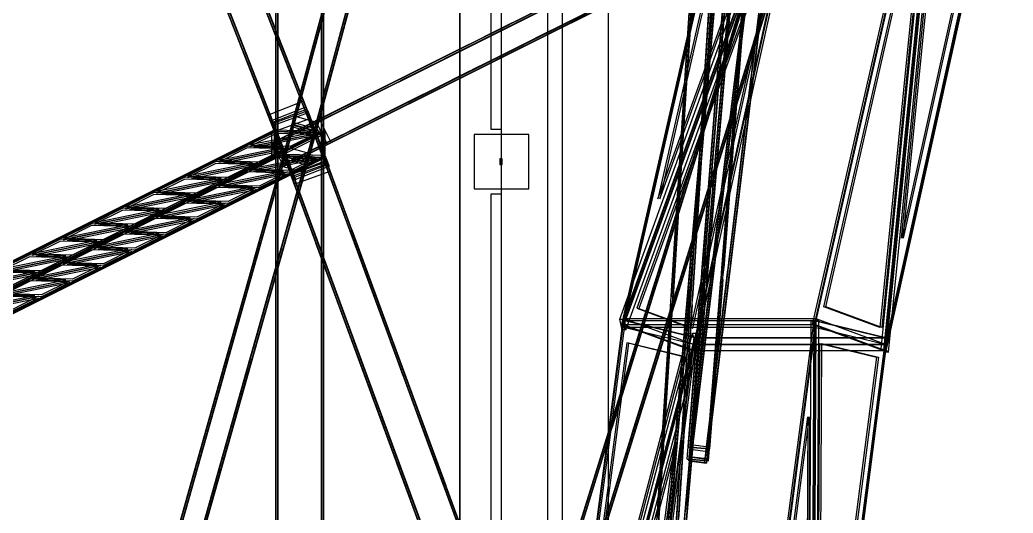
# Model space of a CAD drawing. Header units: millimetres. Extents: x -52000 to 48850, y -48850 to 51750.
# Drawn here: x 19948 to 28305, y 8040 to 12194 of the extents above; entities that cross this region are included whole.
import ezdxf

# ---------------------------------------------------------------- set-up
doc = ezdxf.new("R2010")
doc.units = ezdxf.units.MM
doc.layers.add('D-STR-BASE', color=7, linetype='Continuous', lineweight=25)
doc.layers.add('D-STR-STRC', color=7, linetype='Continuous', lineweight=25)

msp = doc.modelspace()

# ---------------------------------------------------------------- linework, layer by layer
at = {"layer": 'D-STR-BASE'}
for points in [[(-24900, -22900), (24900, -22900), (24900, 22900), (-24900, 22900)], [(24390, -22450), (24390, 22450), (24510, 22450), (24510, -22450)], [(24390, -22450), (24390, 22450), (24510, 22450), (24510, -22450)], [(24000, -22000), (24000, 22000), (23650, 22000), (23650, -22000)], [(24000, -22000), (24000, 22000), (23650, 22000), (23650, -22000)], [(24000, -22000), (24000, 22000), (23650, 22000), (23650, -22000)], [(24000, -22000), (24000, 22000), (23650, 22000), (23650, -22000)], [(24000, -22000), (24000, 22000), (23650, 22000), (23650, -22000)], [(24000, -22000), (24000, 22000), (23650, 22000), (23650, -22000)], [(24000, -22000), (24000, 22000), (23650, 22000), (23650, -22000)], [(24000, -22000), (24000, 22000), (23650, 22000), (23650, -22000)], [(-23650, -21650), (23650, -21650), (23650, 21650), (-23650, 21650)], [(-23650, -21650), (23650, -21650), (23650, 21650), (-23650, 21650)], [(-23650, -21650), (23650, -21650), (23650, 21650), (-23650, 21650)], [(-23650, -21650), (23650, -21650), (23650, 21650), (-23650, 21650)], [(24000, 11275), (24000, 16225), (23910, 16225), (23910, 11275)], [(24000, 11275), (24000, 16225), (23910, 16225), (23910, 11275)], [(23770, 10770), (24230, 10770), (24230, 11230), (23770, 11230)], [(24006, 10975), (24006, 11025), (23986, 11025), (23986, 10975)], [(24000, 5775), (24000, 10725), (23910, 10725), (23910, 5775)], [(24000, 5775), (24000, 10725), (23910, 10725), (23910, 5775)]]:
    msp.add_lwpolyline(points, close=True, dxfattribs=at)
at = {"layer": 'D-STR-STRC'}
for points in [[(27937.4, 28036.6), (27933, 28000.7), (25576.1, 8479.9), (25580.4, 8515.8)], [(27953.2, 28034.7), (27948.9, 27998.8), (25591.9, 8478), (25596.3, 8513.9)], [(28070.4, 28020.5), (28066.1, 27984.6), (25709.1, 8463.9), (25713.4, 8499.8)], [(28086.3, 28018.6), (28081.9, 27982.7), (25725, 8461.9), (25729.3, 8497.9)], [(27041.5, 27131.1), (27039.9, 27112.5), (25085.2, 4241.5), (25086.8, 4260.1)], [(27057.4, 27129.7), (27055.8, 27111.1), (25101.1, 4240.2), (25102.7, 4258.8)], [(27175, 27119.7), (27173.4, 27101.1), (25218.7, 4230.1), (25220.3, 4248.7)], [(27190.9, 27118.3), (27189.3, 27099.7), (25234.7, 4228.7), (25236.3, 4247.4)], [(25578.9, 8494.7), (25578.9, 8494.7), (27041.6, 27121.2), (27041.6, 27121.2)], [(25726.5, 8483.1), (25726.5, 8483.1), (27189.2, 27109.6), (27189.2, 27109.6)], [(25086.9, 4249.1), (25086.9, 4249.1), (26505, 26583.5), (26505, 26583.5)], [(26333.2, 26556.2), (26264, 26298.3), (22166.5, 11049.6), (22235.8, 11307.4)], [(26348.7, 26552), (26279.4, 26294.2), (22182, 11045.5), (22251.2, 11303.3)], [(26520.6, 26505.8), (26451.3, 26248), (22353.9, 10999.3), (22423.1, 11257.1)], [(26536, 26501.7), (26466.8, 26243.8), (22369.3, 10995.1), (22438.6, 11252.9)], [(25234.6, 4239.8), (25234.6, 4239.8), (26652.7, 26574.2), (26652.7, 26574.2)], [(22118.6, -22302.6), (22118.6, -22302.6), (22118.6, 22302.6), (22118.6, 22302.6)], [(22486.6, -22302.6), (22486.6, -22302.6), (22486.6, 22302.6), (22486.6, 22302.6)], [(22534, 10955.4), (22339.3, 11452.3), (19199.9, 19464.1), (19394.6, 18967.2)], [(22548.9, 10961.2), (22354.2, 11458.1), (19214.7, 19470), (19409.5, 18973.1)], [(22250.9, 10844.5), (22056.2, 11341.4), (18916.8, 19353.2), (19111.5, 18856.3)], [(22265.8, 10850.3), (22071.1, 11347.2), (18931.7, 19359), (19126.4, 18862.1)], [(22102.6, 11178.8), (22102.6, 11178.8), (22102.6, 14840.9), (22102.6, 14840.9)], [(22118.6, 11178.8), (22118.6, 11178.8), (22118.6, 14840.9), (22118.6, 14840.9)], [(22486.6, 11178.8), (22486.6, 11178.8), (22486.6, 14840.9), (22486.6, 14840.9)], [(22502.6, 11178.8), (22502.6, 11178.8), (22502.6, 14840.9), (22502.6, 14840.9)], [(25012.7, 9628.9), (26684.8, 14249.9), (26113.9, 14470.8)], [(25028, 9628.4), (26700.1, 14249.3), (26129.2, 14470.2)], [(27218, 9408.6), (26617.3, 9629.5), (27718.6, 14471.4)], [(27233.3, 9408), (26632.7, 9628.9), (27733.9, 14470.8)], [(27218, 9408.6), (27718.6, 14471.3), (28289.5, 14250.5)], [(27233.3, 9408), (27733.9, 14470.8), (28304.8, 14249.9)], [(25012.7, 9628.9), (25613.3, 9408), (26684.8, 14249.9)], [(25028, 9628.3), (25628.7, 9407.4), (26700.2, 14249.2)], [(25316.2, 10686.4), (26557.3, 14116), (26133.5, 14279.9)], [(25331.5, 10685.9), (26572.6, 14115.4), (26148.8, 14279.4)], [(27365.3, 10355.3), (27752.8, 14274.7), (28194.8, 14103.7)], [(27380.6, 10354.8), (27768.1, 14274.1), (28210.1, 14103.1)], [(25895.9, 13727.1), (25740.5, 11908.7), (25739.5, 11897)], [(25898.5, 13757.8), (25897.5, 13746.2), (25742.1, 11927.8)], [(25911.8, 13725.7), (25756.4, 11907.3), (25755.4, 11895.7)], [(25914.5, 13756.5), (25913.5, 13744.9), (25758.1, 11926.5)], [(26029.4, 13715.7), (25874, 11897.2), (25873, 11885.6)], [(26032, 13746.4), (26031, 13734.8), (25875.6, 11916.4)], [(26045.3, 13714.3), (25889.9, 11895.9), (25888.9, 11884.3)], [(26048, 13745.1), (26047, 13733.4), (25891.6, 11915)], [(27184.7, 9604.1), (26712.9, 9777.6), (27577.8, 13580.4)], [(27200, 9603.5), (26728.2, 9777), (27593.2, 13579.8)], [(25545.4, 11722.4), (25545.4, 11722.4), (25657.4, 13486.8)], [(25548, 11764.3), (25660.1, 13528.7), (25660.1, 13528.7)], [(25561.3, 11721.4), (25561.3, 11721.4), (25673.4, 13485.8)], [(25564, 11763.3), (25676, 13527.7), (25676, 13527.7)], [(25709, 11712), (25709, 11712), (25821.1, 13476.4)], [(25711.7, 11753.9), (25823.7, 13518.3), (25823.7, 13518.3)], [(25725, 11711), (25725, 11711), (25837, 13475.4)], [(25727.7, 11752.9), (25839.7, 13517.3), (25839.7, 13517.3)], [(26536.4, 13391.2), (26165.2, 13205.6), (22067.8, 11156.9), (22439, 11342.5)], [(26543.5, 13376.9), (26172.4, 13191.3), (22074.9, 11142.6), (22446.1, 11328.2)], [(26342.4, 13368.5), (26257.1, 13093.7), (22159.6, -106.3), (22244.9, 168.5)], [(26357.7, 13363.8), (26272.3, 13089), (22174.9, -111), (22260.2, 163.8)], [(26527.7, 13311), (26442.3, 13036.2), (22344.9, -163.8), (22430.2, 111)], [(26542.9, 13306.3), (26457.6, 13031.5), (22360.2, -168.5), (22445.5, 106.3)], [(26161.9, 13331.6), (25975.9, 11791.6), (25973.2, 11769.2)], [(26165.3, 13360.2), (26162.6, 13337.8), (25976.7, 11797.8)], [(26177.7, 13329.7), (25991.8, 11789.7), (25989.1, 11767.3)], [(26181.2, 13358.3), (26178.5, 13335.9), (25992.5, 11795.9)], [(26294.9, 13315.6), (26109, 11775.5), (26106.2, 11753.2)], [(26298.3, 13344.1), (26295.6, 13321.7), (26109.7, 11781.7)], [(26310.8, 13313.6), (26124.8, 11773.6), (26122.1, 11751.2)], [(26314.2, 13342.2), (26311.5, 13319.8), (26125.6, 11779.8)], [(26627.6, 13208.7), (26256.5, 13023.1), (22159, 10974.4), (22530.2, 11160)], [(25139.8, 9765.5), (25594.3, 9598.4), (26405.1, 13262.1)], [(25155.2, 9764.9), (25609.7, 9597.7), (26420.4, 13261.5)], [(26302.9, 13241.5), (25998.7, 12261.5), (25938.8, 12068.5)], [(26303.5, 13243.4), (26243.6, 13050.3), (25939.4, 12070.3)], [(26318.2, 13236.7), (26014, 12256.8), (25954.1, 12063.7)], [(26318.8, 13238.6), (26258.9, 13045.6), (25954.7, 12065.6)], [(26634.8, 13194.4), (26263.6, 13008.8), (22166.2, 10960.1), (22537.3, 11145.7)], [(25812.2, 11669.6), (25926.5, 13125.1), (25926.5, 13125.1)], [(25828.1, 11668.4), (25942.4, 13123.9), (25942.4, 13123.9)], [(26488.2, 13184), (26184, 12204), (26124.1, 12011)], [(26488.8, 13185.8), (26428.9, 12992.8), (26124.7, 12012.8)], [(26503.5, 13179.2), (26199.3, 12199.2), (26139.4, 12006.2)], [(26504.1, 13181.1), (26444.2, 12988.1), (26140, 12008.1)], [(25808.9, 11627.8), (25808.9, 11627.8), (25923.2, 13083.3)], [(25824.9, 11626.5), (25824.9, 11626.5), (25939.2, 13082)], [(25972.4, 11614.9), (25972.4, 11614.9), (26086.7, 13070.4)], [(25975.7, 11656.8), (26090, 13112.3), (26090, 13112.3)], [(25988.4, 11613.7), (25988.4, 11613.7), (26102.6, 13069.2)], [(25991.6, 11655.5), (26105.9, 13111.1), (26105.9, 13111.1)], [(22241, 11703.2), (22084.3, 12103), (21842.8, 12719.3)], [(22245.6, 11691.3), (22004.1, 12307.6), (21847.4, 12707.4)], [(22255.9, 11709), (22099.2, 12108.8), (21857.7, 12725.1)], [(22260.5, 11697.2), (22019, 12313.4), (21862.3, 12713.3)], [(21957.9, 11592.2), (21801.2, 11992.1), (21559.8, 12608.3)], [(21962.6, 11580.4), (21721.1, 12196.7), (21564.4, 12596.5)], [(21972.8, 11598.1), (21816.1, 11997.9), (21574.7, 12614.2)], [(21977.5, 11586.3), (21736, 12202.5), (21579.3, 12602.4)], [(22556.1, 12499.6), (22249.2, 11357.4), (22200.6, 11176.4)], [(22557.7, 12505.5), (22509.1, 12324.4), (22202.2, 11182.3)], [(22571.6, 12495.4), (22264.7, 11353.3), (22216, 11172.2)], [(22573.2, 12501.3), (22524.5, 12320.2), (22217.6, 11178.1)], [(22745.1, 12455.1), (22696.4, 12274.1), (22389.5, 11131.9)], [(25189.1, 12471.6), (24923.4, 12338.7), (24611.6, 12182.8)], [(22743.5, 12449.2), (22436.6, 11307.1), (22387.9, 11126)], [(22758.9, 12445.1), (22452, 11302.9), (22403.4, 11121.9)], [(22760.5, 12451), (22711.9, 12269.9), (22405, 11127.8)], [(24407.8, 12326.9), (24142.1, 12194), (23830.3, 12038.2)], [(24415, 12312.6), (24149.2, 12179.7), (23837.5, 12023.8)], [(24432.4, 12339.2), (24120.7, 12183.3), (23854.9, 12050.4)], [(24439.5, 12324.9), (24127.8, 12169), (23862.1, 12036.1)], [(24840.5, 12315.1), (24574.8, 12182.3), (24263, 12026.4)], [(24847.6, 12300.8), (24581.9, 12168), (24270.2, 12012.1)], [(24865.1, 12327.4), (24553.3, 12171.6), (24287.6, 12038.7)], [(24872.2, 12313.1), (24560.5, 12157.3), (24294.8, 12024.4)], [(24066.3, 12156.2), (23800.6, 12023.3), (23488.9, 11867.4)], [(24073.5, 12141.8), (23807.8, 12009), (23496, 11853.1)], [(24090.9, 12168.4), (23779.2, 12012.6), (23513.5, 11879.7)], [(24098.1, 12154.1), (23786.4, 11998.3), (23520.6, 11865.4)], [(24499, 12144.4), (24233.3, 12011.6), (23921.6, 11855.7)], [(24506.2, 12130.1), (24240.5, 11997.2), (23928.7, 11841.4)], [(24523.6, 12156.7), (24211.9, 12000.8), (23946.2, 11868)], [(24530.8, 12142.4), (24219, 11986.5), (23953.3, 11853.7)], [(25977.1, 12191.9), (25657.3, 11161.5), (25597.4, 10968.5)], [(25977.7, 12193.8), (25917.8, 12000.8), (25597.9, 10970.3)], [(25992.4, 12187.2), (25672.6, 11156.8), (25612.6, 10963.7)], [(25993, 12189), (25933.1, 11996), (25613.2, 10965.6)], [(26162.4, 12134.4), (25842.6, 11104), (25782.6, 10911)], [(26163, 12136.3), (26103.1, 11943.2), (25783.2, 10912.8)], [(26177.7, 12129.7), (25857.8, 11099.2), (25797.9, 10906.2)], [(26178.3, 12131.5), (26118.4, 11938.5), (25798.5, 10908.1)], [(22488, 11072.8), (22331.3, 11472.6), (22104.4, 12051.6)], [(22492.6, 11060.9), (22265.7, 11639.9), (22109.1, 12039.8)], [(22502.9, 11078.6), (22346.2, 11478.4), (22119.3, 12057.4)], [(22507.5, 11066.8), (22280.6, 11645.8), (22124, 12045.6)], [(23724.9, 11985.4), (23459.2, 11852.6), (23147.4, 11696.7)], [(23732, 11971.1), (23466.3, 11838.3), (23154.6, 11682.4)], [(23749.5, 11997.7), (23437.7, 11841.9), (23172, 11709)], [(23756.6, 11983.4), (23444.9, 11827.5), (23179.2, 11694.7)], [(24157.6, 11973.7), (23891.8, 11840.8), (23580.1, 11685)], [(24164.7, 11959.4), (23899, 11826.5), (23587.3, 11670.7)], [(24182.2, 11986), (23870.4, 11830.1), (23604.7, 11697.3)], [(24189.3, 11971.7), (23877.6, 11815.8), (23611.9, 11682.9)], [(22204.9, 10961.8), (22048.3, 11361.7), (21821.4, 11940.7)], [(22209.6, 10950), (21982.7, 11529), (21826, 11928.9)], [(22219.8, 10967.7), (22063.2, 11367.5), (21836.3, 11946.5)], [(22224.5, 10955.9), (21997.6, 11534.9), (21840.9, 11934.7)], [(23383.4, 11814.7), (23117.7, 11681.8), (22806, 11526)], [(23390.6, 11800.4), (23124.9, 11667.5), (22813.1, 11511.7)], [(23408, 11827), (23096.3, 11671.1), (22830.6, 11538.3)], [(23415.2, 11812.7), (23103.4, 11656.8), (22837.7, 11524)], [(23816.1, 11803), (23550.4, 11670.1), (23238.7, 11514.2)], [(23823.3, 11788.7), (23557.5, 11655.8), (23245.8, 11499.9)], [(23840.7, 11815.3), (23529, 11659.4), (23263.3, 11526.5)], [(23847.9, 11800.9), (23536.1, 11645.1), (23270.4, 11512.2)], [(25733, 11821.1), (25577.6, 10002.7), (25576.6, 9991.1)], [(25735.6, 11851.9), (25734.6, 11840.3), (25579.2, 10021.9)], [(25748.9, 11819.8), (25593.5, 10001.4), (25592.5, 9989.8)], [(25751.6, 11850.6), (25750.6, 11838.9), (25595.2, 10020.5)], [(25866.5, 11809.7), (25711.1, 9991.3), (25710.1, 9979.7)], [(25869.1, 11840.5), (25868.2, 11828.9), (25712.7, 10010.5)], [(25882.5, 11808.4), (25727, 9990), (25726.1, 9978.4)], [(25885.1, 11839.1), (25884.1, 11827.5), (25728.7, 10009.1)], [(25965.4, 11704.9), (25779.5, 10164.9), (25776.8, 10142.5)], [(25968.9, 11733.5), (25966.2, 11711.1), (25780.3, 10171.1)], [(25981.3, 11703), (25795.4, 10163), (25792.7, 10140.6)], [(25984.8, 11731.5), (25982.1, 11709.1), (25796.1, 10169.1)], [(26101.9, 11717.4), (26099.2, 11695), (25913.3, 10155)], [(26117.8, 11715.5), (26115.1, 11693.1), (25929.2, 10153.1)], [(23042, 11644), (22776.3, 11511.1), (22464.5, 11355.2)], [(23049.1, 11629.7), (22783.4, 11496.8), (22471.7, 11340.9)], [(23066.6, 11656.3), (22754.8, 11500.4), (22489.1, 11367.5)], [(23073.7, 11642), (22762, 11486.1), (22496.3, 11353.2)], [(23474.7, 11632.2), (23208.9, 11499.4), (22897.2, 11343.5)], [(23481.8, 11617.9), (23216.1, 11485.1), (22904.4, 11329.2)], [(23499.3, 11644.5), (23187.5, 11488.7), (22921.8, 11355.8)], [(23506.4, 11630.2), (23194.7, 11474.4), (22929, 11341.5)], [(25427.2, 9861.2), (25427.2, 9861.2), (25539.2, 11625.6)], [(25429.8, 9903.1), (25541.9, 11667.5), (25541.9, 11667.5)], [(25443.2, 9860.2), (25443.2, 9860.2), (25555.2, 11624.6)], [(25445.8, 9902.1), (25557.8, 11666.5), (25557.8, 11666.5)], [(25593.5, 9892.7), (25705.5, 11657.1), (25705.5, 11657.1)], [(25609.5, 9891.7), (25721.5, 11656.1), (25721.5, 11656.1)], [(26098.5, 11688.8), (25912.5, 10148.8), (25909.8, 10126.4)], [(26114.4, 11686.9), (25928.4, 10146.9), (25925.7, 10124.5)], [(25590.9, 9850.8), (25590.9, 9850.8), (25702.9, 11615.2)], [(25606.8, 9849.8), (25606.8, 9849.8), (25718.9, 11614.2)], [(25690.3, 10117.4), (25804.6, 11572.9), (25804.6, 11572.9)], [(25706.2, 10116.2), (25820.5, 11571.7), (25820.5, 11571.7)], [(25853.8, 10104.6), (25968.1, 11560.1), (25968.1, 11560.1)], [(25869.7, 10103.3), (25984, 11558.8), (25984, 11558.8)], [(22230.8, 10895.9), (22528.7, 11012.6), (22334, 11509.5), (22036.1, 11392.7)], [(22062.3, 11325.8), (22360.3, 11442.6), (22354.2, 11458.1), (22056.2, 11341.4)], [(22250.9, 10844.5), (22548.9, 10961.2), (22354.2, 11458.1), (22056.2, 11341.4)], [(22700.5, 11473.2), (22434.8, 11340.4), (22144.6, 11195.3)], [(22707.7, 11458.9), (22442, 11326.1), (22151.8, 11181)], [(22725.1, 11485.5), (22434.9, 11340.5), (22169.2, 11207.6)], [(22732.3, 11471.2), (22442.1, 11326.1), (22176.4, 11193.3)], [(23133.2, 11461.5), (22867.5, 11328.6), (22555.8, 11172.8)], [(23157.8, 11473.8), (22846.1, 11317.9), (22580.3, 11185.1)], [(23165, 11459.5), (22853.2, 11303.6), (22587.5, 11170.8)], [(25687, 10075.6), (25687, 10075.6), (25801.3, 11531.1)], [(25703, 10074.3), (25703, 10074.3), (25817.3, 11529.8)], [(25850.5, 10062.7), (25850.5, 10062.7), (25964.8, 11518.2)], [(25866.5, 10061.5), (25866.5, 10061.5), (25980.8, 11517)], [(22076, 11304), (22376.4, 11414.3), (22371.3, 11428.2), (22070.9, 11317.8)], [(22233.8, 10874.4), (22534.2, 10984.7), (22371.3, 11428.2), (22070.9, 11317.8)], [(22458.6, 11327.5), (22255.8, 11382), (22186.6, 11124.2), (22389.4, 11069.7)], [(26616.6, -172.1), (26453.7, 271.4), (22356.3, 11422.7), (22519.2, 10979.2)], [(26631.7, -166.5), (26468.7, 276.9), (22371.3, 11428.2), (22534.2, 10984.7)], [(23140.4, 11447.2), (22874.6, 11314.3), (22562.9, 11158.5)], [(22244, 11330.6), (22159, 11028.8), (19019.6, -122.5), (19104.5, 179.4)], [(22259.4, 11326.3), (22174.4, 11024.5), (19035, -126.8), (19119.9, 175)], [(22537.3, 11145.7), (22439, 11342.5), (22067.8, 11156.9), (22166.2, 10960.1)], [(26331.3, -276.9), (26168.3, 166.5), (22070.9, 11317.8), (22233.8, 10874.4)], [(26346.3, -271.4), (26183.4, 172.1), (22085.9, 11323.3), (22248.9, 10879.9)], [(22257.1, 10811.1), (22557.5, 10921.4), (22394.5, 11364.9), (22094.2, 11254.5)], [(22567.1, 11160.6), (22468.7, 11357.3), (22097.5, 11171.7), (22195.9, 10975)], [(22446.1, 11273.7), (22244, 11330.6), (22159, 11028.8), (22361.1, 10971.9)], [(22438.6, 11252.9), (22235.8, 11307.4), (22166.5, 11049.6), (22369.3, 10995.1)], [(22438.6, 11252.9), (22235.8, 11307.4), (22232.5, 11295.2), (22435.3, 11240.7)], [(22791.8, 11290.8), (22526, 11157.9), (22235.9, 11012.8)], [(22446.1, 11273.7), (22244, 11330.6), (22239.9, 11316.3), (22442.1, 11259.4)], [(22816.3, 11303.1), (22526.2, 11158), (22260.4, 11025.1)], [(22823.5, 11288.8), (22533.3, 11143.7), (22267.6, 11010.8)], [(22832.6, 10126.3), (22701.5, 10483.1), (22400.2, 11303.1)], [(22833.6, 10123.6), (22532.3, 10943.6), (22401.2, 11300.5)], [(22847.6, 10131.8), (22716.5, 10488.6), (22415.2, 11308.7)], [(22848.6, 10129.1), (22547.3, 10949.1), (22416.2, 11306)], [(22537.3, 11145.7), (22439, 11342.5), (22422.1, 11334), (22520.5, 11137.3)], [(22516.5, 11254.3), (22088.6, 11266.6), (18949.2, 9696.9), (19377.1, 9684.6)], [(22516.5, 11238.5), (22088.6, 11250.8), (18949.2, 9681), (19377.1, 9668.7)], [(22430.7, 11278.1), (22345.7, 10976.2), (19206.3, -175), (19291.3, 126.8)], [(22446.1, 11273.7), (22361.1, 10971.9), (19221.7, -179.4), (19306.7, 122.5)], [(22410.5, 11245.1), (22104.2, 11253.9), (21882.8, 11143.2)], [(22410.5, 11229.2), (22104.2, 11238), (21882.8, 11127.3)], [(22443.8, 11238.6), (22222.4, 11127.9), (21916.1, 11136.7)], [(22443.8, 11222.7), (22222.4, 11112), (21916.1, 11120.8)], [(22208.8, 11205.5), (22149.1, 10993.5), (21918.5, 10174.7)], [(22209.7, 11209), (21979.2, 10390.2), (21919.5, 10178.2)], [(22224.2, 11201.2), (22164.5, 10989.2), (21933.9, 10170.4)], [(22225.1, 11204.7), (21994.6, 10385.9), (21934.9, 10173.9)], [(22493.2, 11024.3), (22493.2, 11242.7), (22065.3, 11255), (22065.3, 11036.6)], [(22108.1, 11047.7), (22108.1, 11266.1), (22088.6, 11266.6), (22088.6, 11048.2)], [(22516.5, 11035.9), (22516.5, 11254.3), (22088.6, 11266.6), (22088.6, 11048.2)], [(22547.3, 10021.4), (22416.1, 10378.2), (22114.8, 11198.3)], [(22562.3, 10026.9), (22431.2, 10383.8), (22129.8, 11203.8)], [(22563.3, 10024.2), (22262, 10844.3), (22130.8, 11201.1)], [(22428.1, 11209.7), (22225.9, 11266.6), (22141, 10964.8), (22343.1, 10907.9)], [(22798.9, 11276.5), (22533.2, 11143.6), (22243, 10998.5)], [(22516.5, 11035.9), (22516.5, 11254.3), (22497, 11254.9), (22497, 11036.5)], [(22165.8, 11122.7), (21859.5, 11131.5), (21621.2, 11012.4)], [(22165.8, 11106.8), (21859.5, 11115.6), (21621.2, 10996.5)], [(22199.1, 11116.2), (21960.8, 10997), (21654.5, 11005.8)], [(22183, 10968.5), (22084.7, 11165.3), (22067.8, 11156.9), (22166.2, 10960.1)], [(22102.6, 7461.7), (22102.6, 7461.7), (22102.6, 11123.8), (22102.6, 11123.8)], [(22395.5, 11153), (22335.8, 10941), (22105.3, 10122.1)], [(22396.5, 11156.5), (22166, 10337.7), (22106.3, 10125.7)], [(22548.3, 10018.7), (22246.9, 10838.8), (22115.8, 11195.6)], [(22118.6, 7461.7), (22118.6, 7461.7), (22118.6, 11123.8), (22118.6, 11123.8)], [(22410.9, 11148.6), (22351.2, 10936.6), (22120.7, 10117.8)], [(22411.9, 11152.1), (22181.4, 10333.3), (22121.7, 10121.3)], [(22486.6, 7461.7), (22486.6, 7461.7), (22486.6, 11123.8), (22486.6, 11123.8)], [(22502.6, 7461.7), (22502.6, 7461.7), (22502.6, 11123.8), (22502.6, 11123.8)], [(22516.5, 11051.8), (22088.6, 11064.1), (18949.2, 9494.4), (19377.1, 9482.1)], [(22516.5, 11035.9), (22088.6, 11048.2), (18949.2, 9478.5), (19377.1, 9466.2)], [(22199.1, 11100.3), (21960.8, 10981.2), (21654.5, 10990)], [(22410.5, 11042.5), (22104.2, 11051.3), (21882.8, 10940.6)], [(22410.5, 11026.6), (22104.2, 11035.4), (21882.8, 10924.7)], [(22443.8, 11036), (22222.4, 10925.3), (21916.1, 10934.1)], [(22365.2, 10986.3), (22163, 11043.2), (22159, 11028.8), (22361.1, 10971.9)], [(22372.6, 11007.4), (22169.8, 11061.9), (22166.5, 11049.6), (22369.3, 10995.1)], [(25635.7, 11091.9), (25315.8, 10061.5), (25255.9, 9868.5)], [(25636.3, 11093.8), (25576.3, 10900.8), (25256.5, 9870.3)], [(25651, 11087.2), (25331.1, 10056.8), (25271.2, 9863.7)], [(25651.5, 11089), (25591.6, 10896), (25271.8, 9865.6)], [(25821, 11034.4), (25501.1, 10004), (25441.2, 9811)], [(25821.5, 11036.3), (25761.6, 10843.2), (25441.8, 9812.8)], [(25836.8, 11031.5), (25776.9, 10838.5), (25457, 9808.1)], [(21904.2, 10991.9), (21597.9, 11000.7), (21359.6, 10881.5)], [(21904.2, 10976), (21597.9, 10984.8), (21359.6, 10865.7)], [(21937.5, 10985.4), (21699.2, 10866.2), (21392.8, 10875)], [(21937.5, 10969.5), (21699.2, 10850.3), (21392.8, 10859.2)], [(22443.8, 11020.1), (22222.4, 10909.4), (21916.1, 10918.2)], [(22233.8, 10874.4), (22534.2, 10984.7), (22529.1, 10998.6), (22228.8, 10888.2)], [(22250.9, 10844.5), (22548.9, 10961.2), (22542.8, 10976.7), (22244.9, 10860)], [(25836.2, 11029.7), (25516.4, 9999.2), (25456.5, 9806.2)], [(21642.6, 10861.1), (21336.3, 10869.9), (21097.9, 10750.7)], [(22165.8, 10920.2), (21859.5, 10929), (21621.2, 10809.8)], [(22165.8, 10904.3), (21859.5, 10913.1), (21621.2, 10793.9)], [(22199.1, 10913.7), (21960.8, 10794.5), (21654.5, 10803.3)], [(22199.1, 10897.8), (21960.8, 10778.6), (21654.5, 10787.4)], [(21642.6, 10845.2), (21336.3, 10854), (21097.9, 10734.8)], [(21675.8, 10854.6), (21437.5, 10735.4), (21131.2, 10744.2)], [(21675.8, 10838.7), (21437.5, 10719.5), (21131.2, 10728.3)], [(21904.2, 10789.4), (21597.9, 10798.2), (21359.6, 10679)], [(21904.2, 10773.5), (21597.9, 10782.3), (21359.6, 10663.1)], [(21937.5, 10782.9), (21699.2, 10663.7), (21392.8, 10672.5)], [(21381, 10730.3), (21074.6, 10739.1), (20836.3, 10619.9)], [(21381, 10714.4), (21074.6, 10723.2), (20836.3, 10604)], [(21414.2, 10723.8), (21175.9, 10604.6), (20869.6, 10613.4)], [(21414.2, 10707.9), (21175.9, 10588.7), (20869.6, 10597.5)], [(21937.5, 10767), (21699.2, 10647.8), (21392.8, 10656.6)], [(21642.6, 10658.6), (21336.3, 10667.4), (21097.9, 10548.2)], [(21642.6, 10642.7), (21336.3, 10651.5), (21097.9, 10532.3)], [(21675.8, 10652), (21437.5, 10532.9), (21131.2, 10541.7)], [(21675.8, 10636.2), (21437.5, 10517), (21131.2, 10525.8)], [(21119.3, 10599.5), (20813, 10608.3), (20574.7, 10489.1)], [(21119.3, 10583.6), (20813, 10592.4), (20574.7, 10473.2)], [(21152.6, 10593), (20914.3, 10473.8), (20608, 10482.6)], [(21152.6, 10577.1), (20914.3, 10457.9), (20608, 10466.7)], [(21381, 10527.7), (21074.6, 10536.5), (20836.3, 10417.4)], [(20857.7, 10468.7), (20551.4, 10477.5), (20313.1, 10358.3)], [(20857.7, 10452.8), (20551.4, 10461.6), (20313.1, 10342.4)], [(20891, 10462.1), (20652.7, 10343), (20346.4, 10351.8)], [(20891, 10446.3), (20652.7, 10327.1), (20346.4, 10335.9)], [(21381, 10511.9), (21074.6, 10520.7), (20836.3, 10401.5)], [(21414.2, 10521.2), (21175.9, 10402.1), (20869.6, 10410.9)], [(21414.2, 10505.4), (21175.9, 10386.2), (20869.6, 10395)], [(21119.3, 10396.9), (20813, 10405.7), (20574.7, 10286.6)], [(21119.3, 10381), (20813, 10389.9), (20574.7, 10270.7)], [(21152.6, 10390.4), (20914.3, 10271.3), (20608, 10280.1)], [(21152.6, 10374.5), (20914.3, 10255.4), (20608, 10264.2)], [(23174.1, 9197), (23042.9, 9553.8), (22724.8, 10419.8)], [(23175.1, 9194.3), (22856.9, 10060.2), (22725.7, 10417.1)], [(23189.1, 9202.5), (23058, 9559.3), (22739.8, 10425.3)], [(23190.1, 9199.8), (22871.9, 10065.8), (22740.8, 10422.6)], [(20596.1, 10337.8), (20289.8, 10346.6), (20051.5, 10227.5)], [(20596.1, 10322), (20289.8, 10330.8), (20051.5, 10211.6)], [(20629.4, 10331.3), (20391.1, 10212.2), (20084.7, 10221)], [(20629.4, 10315.5), (20391.1, 10196.3), (20084.7, 10205.1)], [(21960.2, 10322.7), (21900.5, 10110.7), (21656.9, 9245.4)], [(21961.2, 10326.2), (21717.6, 9461), (21657.9, 9249)], [(21975.6, 10318.3), (21915.9, 10106.3), (21672.3, 9241.1)], [(21976.6, 10321.9), (21733, 9456.6), (21673.3, 9244.6)], [(22888.7, 9092.1), (22757.6, 9449), (22439.4, 10314.9)], [(22889.7, 9089.4), (22571.5, 9955.4), (22440.4, 10312.2)], [(22903.7, 9097.7), (22772.6, 9454.5), (22454.4, 10320.4)], [(22904.7, 9095), (22586.5, 9960.9), (22455.4, 10317.8)], [(20334.5, 10207), (20028.2, 10215.8), (19789.9, 10096.7)], [(20334.5, 10191.1), (20028.2, 10200), (19789.9, 10080.8)], [(20367.7, 10200.5), (20129.4, 10081.4), (19823.1, 10090.2)], [(20857.7, 10266.1), (20551.4, 10274.9), (20313.1, 10155.8)], [(20857.7, 10250.2), (20551.4, 10259), (20313.1, 10139.9)], [(20891, 10259.6), (20652.7, 10140.5), (20346.4, 10149.3)], [(20891, 10243.7), (20652.7, 10124.6), (20346.4, 10133.4)], [(22146.9, 10270.1), (22087.3, 10058.1), (21843.7, 9192.9)], [(22147.9, 10273.6), (21904.3, 9408.4), (21844.7, 9196.4)], [(22162.3, 10265.8), (22102.7, 10053.8), (21859.1, 9188.5)], [(22163.3, 10269.3), (21919.7, 9404.1), (21860.1, 9192.1)], [(20367.7, 10184.6), (20129.4, 10065.5), (19823.1, 10074.3)], [(20596.1, 10135.3), (20289.8, 10144.1), (20051.5, 10025)], [(20596.1, 10119.4), (20289.8, 10128.2), (20051.5, 10009.1)], [(20629.4, 10128.8), (20391.1, 10009.7), (20084.7, 10018.5)], [(20629.4, 10112.9), (20391.1, 9993.8), (20084.7, 10002.6)], [(20072.9, 10076.2), (19766.5, 10085), (19528.2, 9965.9)], [(20072.9, 10060.3), (19766.5, 10069.1), (19528.2, 9950)], [(20106.1, 10069.7), (19867.8, 9950.6), (19561.5, 9959.4)], [(20106.1, 10053.8), (19867.8, 9934.7), (19561.5, 9943.5)], [(25769, 10078.2), (25591.7, 8609.6), (25589, 8587.2)], [(25772.5, 10106.7), (25769.8, 10084.3), (25592.5, 8615.8)], [(25784.9, 10076.2), (25607.6, 8607.7), (25604.9, 8585.3)], [(25788.4, 10104.8), (25785.7, 10082.4), (25608.4, 8613.9)], [(25902.1, 10062.1), (25724.8, 8593.5), (25722, 8571.2)], [(25905.5, 10090.7), (25902.8, 10068.3), (25725.5, 8599.7)], [(25918, 10060.2), (25740.6, 8591.6), (25737.9, 8569.2)], [(25921.4, 10088.7), (25918.7, 10066.4), (25741.4, 8597.8)], [(20334.5, 10004.5), (20028.2, 10013.3), (19789.9, 9894.2)], [(20334.5, 9988.6), (20028.2, 9997.4), (19789.9, 9878.3)], [(20367.7, 9998), (20129.4, 9878.8), (19823.1, 9887.7)], [(20367.7, 9982.1), (20129.4, 9863), (19823.1, 9871.8)], [(25294.2, 9991.9), (24974.4, 8961.5), (24914.5, 8768.5)], [(25294.8, 9993.8), (25234.9, 9800.8), (24915, 8770.3)], [(25309.5, 9987.2), (24989.7, 8956.8), (24929.7, 8763.7)], [(25310.1, 9989), (25250.2, 9796), (24930.3, 8765.6)], [(25572.7, 9946), (25571.7, 9934.4), (25416.3, 8116)], [(25570.8, 8595.6), (25570.8, 8595.6), (25679.4, 9978.9)], [(25574.1, 8637.5), (25682.7, 10020.7), (25682.7, 10020.7)], [(25586.7, 8594.4), (25586.7, 8594.4), (25695.4, 9977.6)], [(25590, 8636.2), (25698.7, 10019.5), (25698.7, 10019.5)], [(25734.3, 8582.8), (25734.3, 8582.8), (25842.9, 9966)], [(25737.6, 8624.7), (25846.2, 10007.9), (25846.2, 10007.9)], [(25750.2, 8581.5), (25750.2, 8581.5), (25858.9, 9964.8)], [(25753.5, 8623.4), (25862.2, 10006.6), (25862.2, 10006.6)], [(20072.9, 9873.7), (19766.5, 9882.5), (19528.2, 9763.3)], [(20072.9, 9857.8), (19766.5, 9866.6), (19528.2, 9747.5)], [(20106.1, 9867.2), (19867.8, 9748), (19561.5, 9756.8)], [(25479.5, 9934.4), (25159.7, 8904), (25099.7, 8711)], [(25480.1, 9936.3), (25420.2, 9743.2), (25100.3, 8712.8)], [(25494.8, 9929.7), (25174.9, 8899.2), (25115, 8706.2)], [(25495.4, 9931.5), (25435.5, 9738.5), (25115.6, 8708.1)], [(25570.1, 9915.2), (25414.7, 8096.8), (25413.7, 8085.2)], [(25586.1, 9913.9), (25430.6, 8095.5), (25429.6, 8083.9)], [(25588.7, 9944.6), (25587.7, 9933), (25432.3, 8114.6)], [(25703.6, 9903.8), (25548.2, 8085.4), (25547.2, 8073.8)], [(25706.3, 9934.6), (25705.3, 9923), (25549.9, 8104.6)], [(25719.6, 9902.5), (25564.2, 8084.1), (25563.2, 8072.4)], [(25722.2, 9933.2), (25721.2, 9921.6), (25565.8, 8103.2)], [(20106.1, 9851.3), (19867.8, 9732.2), (19561.5, 9741)], [(25311.7, 8041.9), (25423.7, 9806.3), (25423.7, 9806.3)], [(25327.6, 8040.9), (25439.7, 9805.3), (25439.7, 9805.3)], [(25475.3, 8031.5), (25587.4, 9795.9), (25587.4, 9795.9)], [(25491.3, 8030.5), (25603.3, 9794.9), (25603.3, 9794.9)], [(25309, 8000), (25309, 8000), (25421, 9764.4)], [(25325, 7999), (25325, 7999), (25437, 9763.4)], [(25472.7, 7989.6), (25472.7, 7989.6), (25584.7, 9754)], [(25488.6, 7988.6), (25488.6, 7988.6), (25600.7, 9753)], [(24388.9, 4812.4), (25625.7, 9515.7), (25025, 9661.8)], [(24404.2, 4812), (25641, 9515.4), (25040.4, 9661.5)], [(25025.8, 9673), (25045.5, 9583.1), (25014.9, 9584.3), (24995.1, 9674.2)], [(26638.3, 9626.9), (25018.3, 9626.9), (25012.7, 9628.9), (26632.7, 9628.9)], [(27232.6, 9408.1), (25613.8, 9408.1), (25013.4, 9628.9), (26632.2, 9628.8)], [(27243.7, 9458.2), (25624.9, 9458.3), (25024.8, 9679), (26643.6, 9679)], [(26650.5, 9660.5), (25030.5, 9660.5), (25025, 9661.8), (26645, 9661.8)], [(27244.9, 9515.8), (25626.1, 9515.8), (25025.7, 9661.8), (26644.6, 9661.7)], [(26605.1, 4666.6), (25993.5, 4812.7), (26629.6, 9662.2)], [(26620.5, 4666.3), (26008.9, 4812.4), (26645, 9661.8)], [(26605.2, 4666.6), (26629.6, 9662.2), (27230.3, 9516.1)], [(26638.6, 9666), (26605.3, 9658.7), (26636.1, 9658), (26669.3, 9665.3)], [(26620.5, 4666.3), (26645, 9661.8), (27245.7, 9515.7)], [(27237.7, 9459.9), (25618.9, 9459.9), (25018.4, 9605.9), (26637.2, 9605.9)], [(25637.1, 9554.6), (25660.3, 9475.7), (25629.6, 9476.4), (25606.4, 9555.4)], [(23515.5, 8267.7), (23384.4, 8624.5), (23066.2, 9490.5)], [(23516.5, 8265), (23198.3, 9131), (23067.2, 9487.8)], [(23530.5, 8273.2), (23399.4, 8630.1), (23081.2, 9496)], [(23531.5, 8270.5), (23213.3, 9136.5), (23082.2, 9493.3)], [(24388.9, 4812.4), (25000.5, 4666.3), (25625.7, 9515.7)], [(24404.3, 4812), (25015.9, 4665.9), (25641.1, 9515.3)], [(24563, 5727.8), (25518.3, 9360.6), (25054.3, 9473.5)], [(24578.3, 5727.5), (25533.6, 9360.3), (25069.7, 9473.1)], [(25620.1, 9517), (27240.1, 9517), (27245.7, 9515.7), (25625.7, 9515.7)], [(26659.5, 5505.4), (26679, 9468.9), (27155.5, 9352.9)], [(26674.9, 5505), (26694.3, 9468.5), (27170.9, 9352.6)], [(21698.6, 9393.4), (21638.9, 9181.4), (21395.3, 8316.2)], [(21699.6, 9396.9), (21456, 8531.7), (21396.3, 8319.7)], [(21714, 9389.1), (21654.3, 9177.1), (21410.7, 8311.8)], [(21715, 9392.6), (21471.4, 8527.4), (21411.7, 8315.4)], [(23230.2, 8162.9), (23099.1, 8519.7), (22780.9, 9385.7)], [(23231.2, 8160.2), (22913, 9026.1), (22781.9, 9383)], [(23245.2, 8168.4), (23114.1, 8525.2), (22795.9, 9391.2)], [(23246.2, 8165.7), (22928, 9031.6), (22796.9, 9388.5)], [(25607.7, 9410.1), (27227.7, 9410.1), (27233.3, 9408), (25613.3, 9408)], [(27226.8, 9396), (27193.9, 9421.9), (27224.6, 9420.7), (27257.4, 9394.8)], [(21885.3, 9340.8), (21825.6, 9128.8), (21582.1, 8263.6)], [(21886.3, 9344.4), (21642.7, 8479.1), (21583, 8267.1)], [(21900.7, 9336.5), (21841, 9124.5), (21597.5, 8259.3)], [(21901.7, 9340), (21658.1, 8474.8), (21598.4, 8262.8)], [(24952.8, 8891.9), (24632.9, 7861.5), (24573, 7668.5)], [(24953.4, 8893.8), (24893.4, 8700.8), (24573.6, 7670.3)], [(24968.1, 8887.2), (24648.2, 7856.8), (24588.3, 7663.7)], [(24968.6, 8889), (24908.7, 8696), (24588.9, 7665.6)], [(25138.1, 8834.4), (24818.2, 7804), (24758.3, 7611)], [(25138.6, 8836.3), (25078.7, 8643.2), (24758.9, 7612.8)], [(25153.3, 8829.7), (24833.5, 7799.2), (24773.6, 7606.2)], [(25153.9, 8831.5), (25094, 8638.5), (24774.1, 7608.1)], [(26556.8, 4859.4), (26067.9, 4976.2), (26576.4, 8852.4)], [(26572.2, 4859.1), (26083.3, 4975.8), (26591.8, 8852)], [(24495.2, 4968.3), (24972.1, 4854.4), (25459.4, 8635.1)], [(24510.6, 4967.9), (24987.5, 4854), (25474.8, 8634.7)], [(25741.2, 8596.4), (25592.3, 8614.4), (25588, 8578.5), (25736.9, 8560.5)], [(23857, 7338.4), (23725.9, 7695.3), (23407.7, 8561.2)], [(23858, 7335.8), (23539.8, 8201.7), (23408.7, 8558.5)], [(23872, 7344), (23740.9, 7700.8), (23422.7, 8566.7)], [(23873, 7341.3), (23554.8, 8207.2), (23423.7, 8564.1)], [(25570.8, 8595.6), (25750.2, 8581.5), (25750.2, 8581.5), (25570.8, 8595.6)], [(21437, 8464.1), (21377.3, 8252.1), (21133.7, 7386.9)], [(21438, 8467.7), (21194.4, 7602.4), (21134.7, 7390.4)], [(21452.4, 8459.8), (21392.7, 8247.8), (21149.1, 7382.6)], [(21453.4, 8463.3), (21209.8, 7598.1), (21150.1, 7386.1)], [(23571.6, 7233.6), (23440.5, 7590.4), (23122.3, 8456.4)], [(23572.6, 7230.9), (23254.4, 8096.9), (23123.3, 8453.7)], [(23586.6, 7239.1), (23455.5, 7595.9), (23137.3, 8461.9)], [(23587.6, 7236.4), (23269.4, 8102.4), (23138.3, 8459.2)], [(25563, 8495.9), (25742.4, 8481.8), (25742.4, 8481.8), (25563, 8495.9)], [(25729.3, 8497.9), (25580.4, 8515.8), (25576.1, 8479.9), (25725, 8461.9)], [(25725.3, 8464.3), (25576.4, 8482.3), (25576.1, 8479.9), (25725, 8461.9)], [(25729.3, 8497.9), (25580.4, 8515.8), (25580.1, 8513.4), (25729, 8495.5)], [(21623.7, 8411.6), (21564, 8199.6), (21320.4, 7334.3)], [(21624.7, 8415.1), (21381.1, 7549.8), (21321.4, 7337.8)], [(21639.1, 8407.2), (21579.4, 8195.2), (21335.8, 7330)], [(21640.1, 8410.7), (21396.5, 7545.5), (21336.8, 7333.5)]]:
    msp.add_lwpolyline(points, close=True, dxfattribs=at)
for points in [[(27933, 28000.7), (25576.1, 8479.9)], [(27933.3, 28003.1), (25576.4, 8482.3)], [(27937.1, 28034.2), (25580.1, 8513.4)], [(27937.4, 28036.6), (25580.4, 8515.8)], [(28086, 28016.2), (25729, 8495.5)], [(28086.3, 28018.6), (25729.3, 8497.9)], [(28081.9, 27982.7), (25725, 8461.9)], [(28082.2, 27985.1), (25725.3, 8464.3)], [(27039.9, 27112.5), (25085.2, 4241.5)], [(27040, 27113.7), (25085.3, 4242.8)], [(27041.4, 27129.9), (25086.7, 4258.9)], [(27041.5, 27131.1), (25086.8, 4260.1)], [(27189.3, 27099.7), (25234.7, 4228.7)], [(27189.4, 27100.9), (25234.8, 4230)], [(27190.8, 27117.1), (25236.1, 4246.1)], [(27190.9, 27118.3), (25236.3, 4247.4)], [(25563, 8495.9), (27025.7, 27122.4)], [(25742.4, 8481.8), (27205.1, 27108.4)], [(25070.9, 4250.1), (26489, 26584.6)], [(26329.9, 26543.9), (22232.5, 11295.2)], [(26333.2, 26556.2), (22235.8, 11307.4)], [(26536, 26501.7), (22438.6, 11252.9)], [(25250.5, 4238.7), (26668.7, 26573.1)], [(26532.7, 26489.4), (22435.3, 11240.7)], [(26264, 26298.3), (22166.5, 11049.6)], [(26267.3, 26310.6), (22169.8, 11061.9)], [(26466.8, 26243.8), (22369.3, 10995.1)], [(26470.1, 26256.1), (22372.6, 11007.4)], [(22102.6, -22302.6), (22102.6, 22302.6)], [(22502.6, -22302.6), (22502.6, 22302.6)], [(22354.2, 11458.1), (19214.7, 19470)], [(22360.3, 11442.6), (19220.8, 19454.4)], [(22056.2, 11341.4), (18916.8, 19353.2)], [(22062.3, 11325.8), (18922.9, 19337.7)], [(22542.8, 10976.7), (19403.4, 18988.6)], [(22548.9, 10961.2), (19409.5, 18973.1)], [(22244.9, 10860), (19105.4, 18871.8)], [(22250.9, 10844.5), (19111.5, 18856.3)], [(25012.7, 9628.9), (26113.9, 14470.8)], [(25018.3, 9626.9), (26119.6, 14468.5)], [(26632.7, 9628.9), (27733.9, 14470.8)], [(26638.3, 9626.9), (27739.6, 14468.5)], [(27193.9, 9421.9), (27694.5, 14484.6)], [(27224.6, 9420.7), (27725.1, 14483.4)], [(27226.8, 9396), (27727.3, 14458.7)], [(27257.4, 9394.8), (27758, 14457.5)], [(24995.1, 9674.2), (26667.3, 14295.1)], [(25025.8, 9673), (26697.9, 14294)], [(25607.7, 9410.1), (26679.1, 14252.1)], [(25613.3, 9408), (26684.8, 14249.9)], [(27227.7, 9410.1), (28299.1, 14252.1)], [(27233.3, 9408), (28304.8, 14249.9)], [(25014.9, 9584.3), (26687.1, 14205.2)], [(25045.5, 9583.1), (26717.7, 14204)], [(26519.5, 13382.7), (22422.1, 11334)], [(26536.4, 13391.2), (22439, 11342.5)], [(26338.3, 13355.5), (22240.9, 155.5)], [(26342.4, 13368.5), (22244.9, 168.5)], [(26538.9, 13293.2), (22441.4, 93.2)], [(26542.9, 13306.3), (22445.5, 106.3)], [(26165.2, 13205.6), (22067.8, 11156.9)], [(26182.1, 13214), (22084.7, 11165.3)], [(26617.9, 13186), (22520.5, 11137.3)], [(26634.8, 13194.4), (22537.3, 11145.7)], [(26257.1, 13093.7), (22159.6, -106.3)], [(26261.1, 13106.8), (22163.7, -93.2)], [(26461.7, 13044.5), (22364.2, -155.5)], [(26263.6, 13008.8), (22166.2, 10960.1)], [(26280.5, 13017.3), (22183, 10968.5)], [(26457.6, 13031.5), (22360.2, -168.5)], [(22354.2, 11458.1), (22334, 11509.5)], [(22056.2, 11341.4), (22036.1, 11392.7)], [(22255.8, 11382), (22235.8, 11307.4)], [(26468.7, 276.9), (22371.3, 11428.2)], [(22394.5, 11364.9), (22371.3, 11428.2)], [(26473.8, 263.1), (22376.4, 11414.3)], [(22239.9, 11316.3), (19100.5, 165)], [(22244, 11330.6), (19104.5, 179.4)], [(26168.3, 166.5), (22070.9, 11317.8)], [(22094.2, 11254.5), (22070.9, 11317.8)], [(26173.4, 152.7), (22076, 11304)], [(22244, 11330.6), (22225.9, 11266.6)], [(22458.6, 11327.5), (22438.6, 11252.9)], [(22468.7, 11357.3), (22439, 11342.5)], [(22088.6, 11266.6), (18949.2, 9696.9)], [(22108.1, 11266.1), (18968.6, 9696.4)], [(22442.1, 11259.4), (19302.6, 108.1)], [(22446.1, 11273.7), (19306.7, 122.5)], [(22497, 11254.9), (19357.6, 9685.2)], [(22516.5, 11254.3), (19377.1, 9684.6)], [(22088.6, 11266.6), (22065.3, 11255)], [(22446.1, 11273.7), (22428.1, 11209.7)], [(22516.5, 11254.3), (22493.2, 11242.7)], [(22097.5, 11171.7), (22067.8, 11156.9)], [(22186.6, 11124.2), (22166.5, 11049.6)], [(22567.1, 11160.6), (22537.3, 11145.7)], [(22088.6, 11048.2), (18949.2, 9478.5)], [(22108.1, 11047.7), (18968.6, 9477.9)], [(22163, 11043.2), (19023.6, -108.1)], [(22497, 11036.5), (19357.6, 9466.8)], [(22516.5, 11035.9), (19377.1, 9466.2)], [(22088.6, 11048.2), (22065.3, 11036.6)], [(22389.4, 11069.7), (22369.3, 10995.1)], [(22516.5, 11035.9), (22493.2, 11024.3)], [(22159, 11028.8), (19019.6, -122.5)], [(22361.1, 10971.9), (19221.7, -179.4)], [(22365.2, 10986.3), (19225.8, -165)], [(22159, 11028.8), (22141, 10964.8)], [(22195.9, 10975), (22166.2, 10960.1)], [(22361.1, 10971.9), (22343.1, 10907.9)], [(22548.9, 10961.2), (22528.7, 11012.6)], [(26626.6, -152.7), (22529.1, 10998.6)], [(26631.7, -166.5), (22534.2, 10984.7)], [(22557.5, 10921.4), (22534.2, 10984.7)], [(26326.2, -263.1), (22228.8, 10888.2)], [(22250.9, 10844.5), (22230.8, 10895.9)], [(26331.3, -276.9), (22233.8, 10874.4)], [(22257.1, 10811.1), (22233.8, 10874.4)], [(24388.9, 4812.4), (25025, 9661.8)], [(24394.3, 4811.1), (25030.5, 9660.5)], [(25013.4, 9628.9), (25024.8, 9679)], [(25018.4, 9605.9), (25025.7, 9661.8)], [(26008.9, 4812.4), (26645, 9661.8)], [(26014.3, 4811.1), (26650.5, 9660.5)], [(26580.8, 4663.1), (26605.3, 9658.7)], [(26611.6, 4662.4), (26636.1, 9658)], [(26614.1, 4670.4), (26638.6, 9666)], [(26632.2, 9628.8), (26643.6, 9679)], [(26637.2, 9605.9), (26644.6, 9661.7)], [(26644.8, 4669.7), (26669.3, 9665.3)], [(24369.6, 4852), (25606.4, 9555.4)], [(24400.3, 4851.3), (25637.1, 9554.6)], [(24392.8, 4773.1), (25629.6, 9476.4)], [(24423.5, 4772.3), (25660.3, 9475.7)], [(24995.1, 4667.5), (25620.1, 9517)], [(25000.5, 4666.3), (25625.7, 9515.7)], [(25613.8, 9408.1), (25624.9, 9458.3)], [(25618.9, 9459.9), (25626.1, 9515.8)], [(26615.1, 4667.5), (27240.1, 9517)], [(26620.5, 4666.3), (27245.7, 9515.7)], [(27232.6, 9408.1), (27243.7, 9458.2)], [(27237.7, 9459.9), (27244.9, 9515.8)], [(25592.3, 8614.4), (25580.4, 8515.8)], [(25563, 8495.9), (25570.8, 8595.6)], [(25588, 8578.5), (25576.1, 8479.9)], [(25736.9, 8560.5), (25725, 8461.9)], [(25741.2, 8596.4), (25729.3, 8497.9)], [(25742.4, 8481.8), (25750.2, 8581.5)]]:
    msp.add_lwpolyline(points, dxfattribs=at)

doc.saveas('drawing.dxf')
